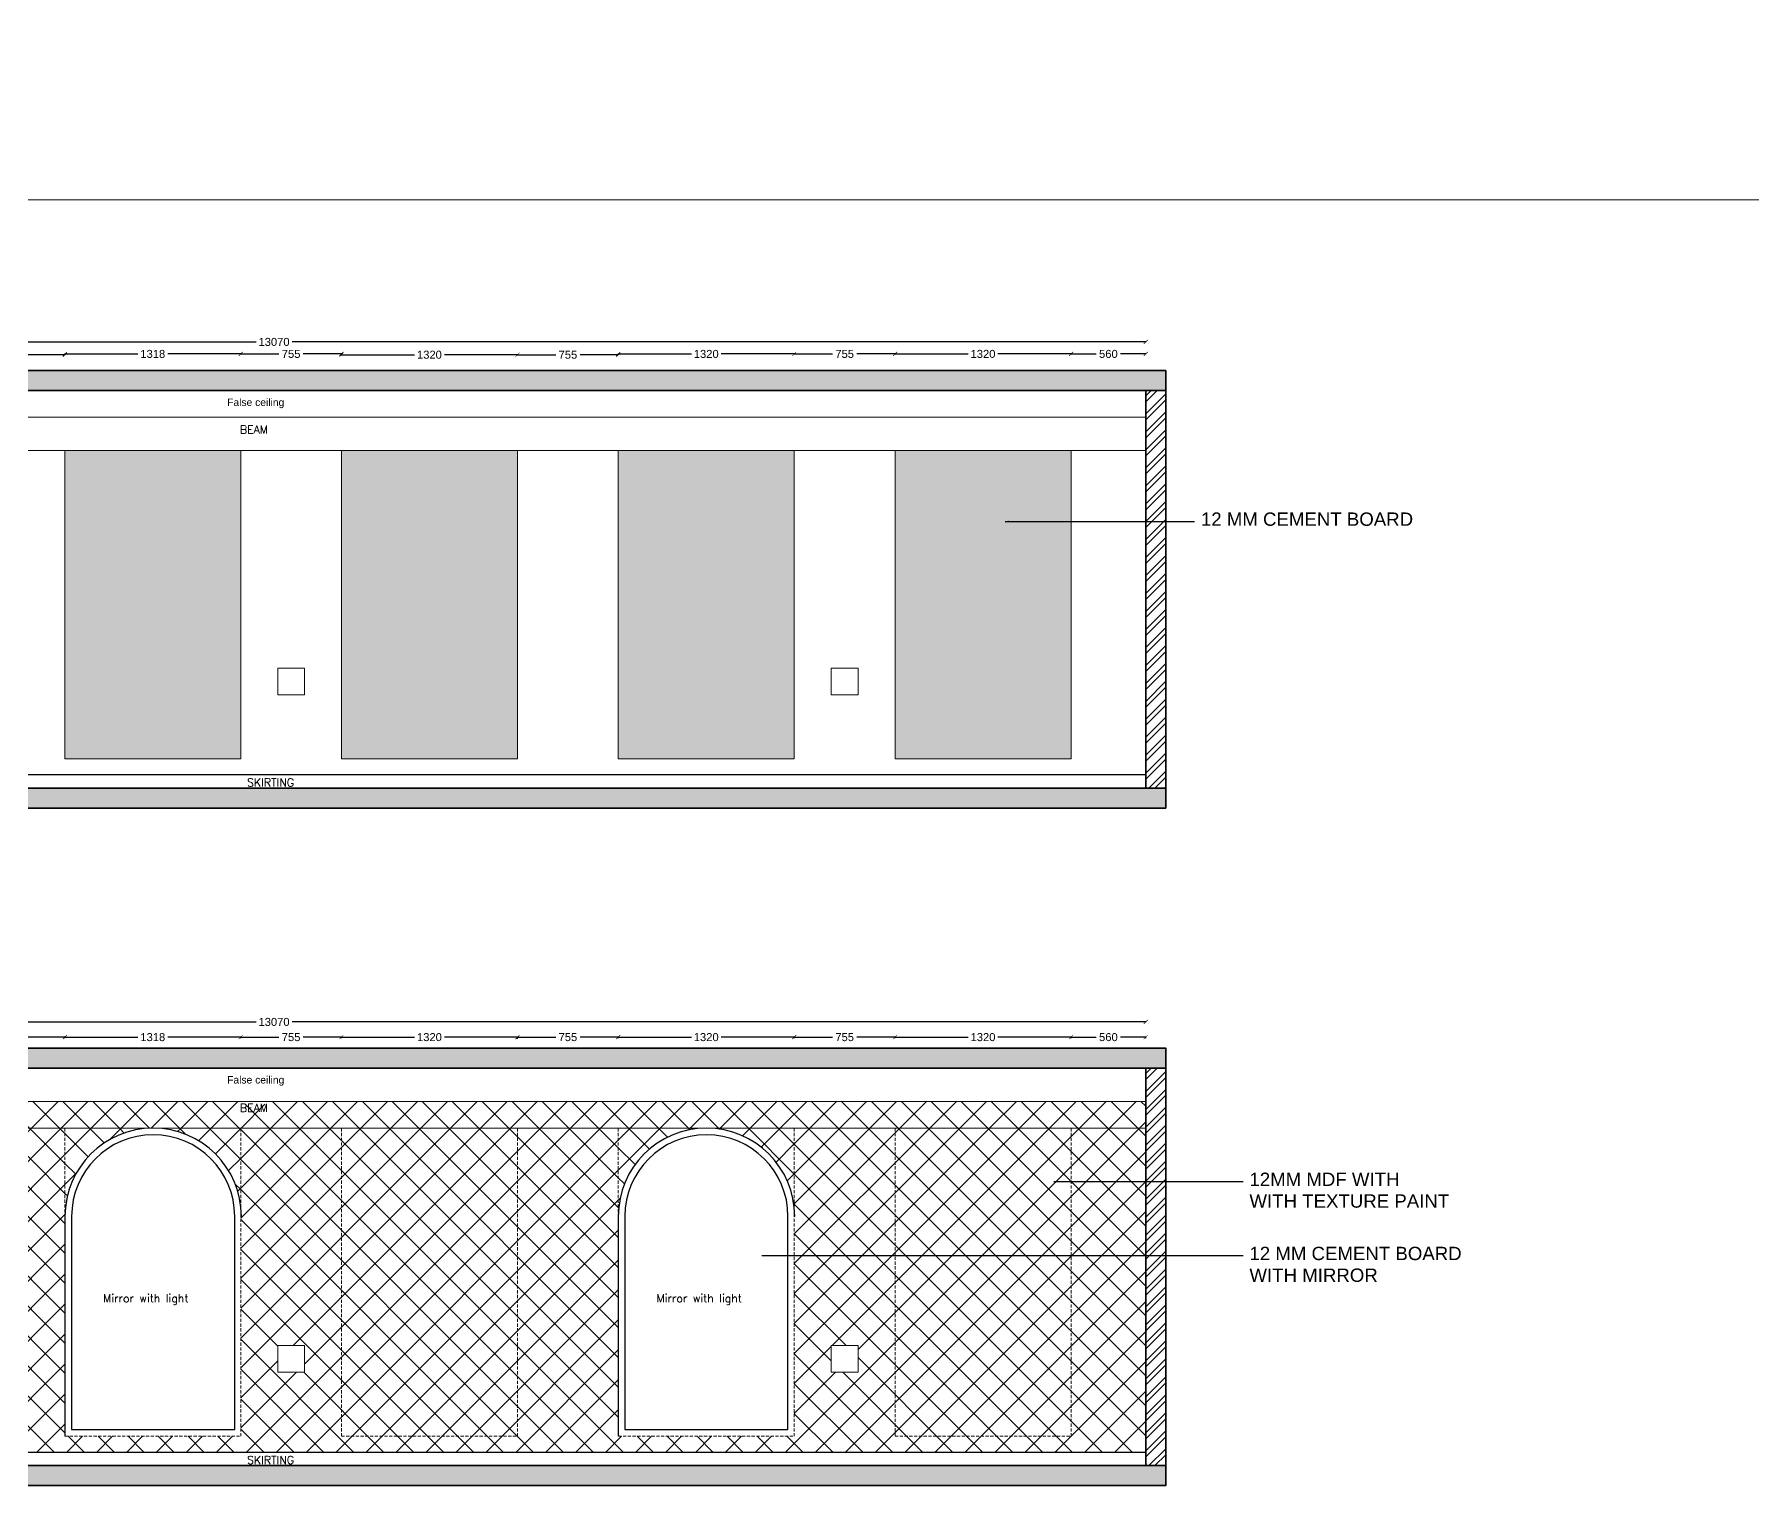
# Model space of a CAD drawing. Header units: millimetres. Extents: x 1464389 to 1998638, y -29162 to 256806.
# Drawn here: x 1601311 to 1614193, y 154420 to 165300 of the extents above; entities that cross this region are included whole.
import ezdxf

# ---------------------------------------------------------------- set-up
doc = ezdxf.new("R2010")
doc.units = ezdxf.units.MM
doc.header["$LTSCALE"] = 15
doc.header["$PDMODE"] = 35
doc.linetypes.add('HIDDEN', pattern=[9.525, 6.35, -3.175])
doc.layers.get('0').update_dxf_attribs({"lineweight": 5})
for name, color, linetype in [('0_COVE_loop', 30, 'Continuous'), ('LS_DR_Skirting', 154, 'Continuous'), ('Text', 250, 'Continuous')]:
    doc.layers.add(name, color=color, linetype=linetype)
for name, color, linetype, lineweight in [('false ceiling', 124, 'Continuous', 9), ('Hatch', 252, 'Continuous', 15), ('LS_DR_Door', 34, 'Continuous', 5), ('LS_DR_TEXT', 7, 'Continuous', 13), ('LS_DR_Wall', 5, 'Continuous', 35)]:
    doc.layers.add(name, color=color, linetype=linetype, lineweight=lineweight)
doc.layers.add('Furnitures', color=7, linetype='Continuous', lineweight=25, true_color=0x753b00)
doc.layers.add('TEXTS', color=7, linetype='Continuous', true_color=0x636466)
doc.styles.add('ARIAL', font='arial.ttf')
doc.styles.add('ROMANS', font='romans.shx')
doc.dimstyles.new('SC-25', dxfattribs={"dimtxt": 60, "dimasz": 30, "dimexe": 0, "dimexo": 0, "dimgap": 25, "dimtad": 0, "dimdec": 0, "dimzin": 0, "dimdsep": 46, "dimtxsty": 'ARIAL', "dimblk": 'ARCHTICK', "dimcen": 0.09, "dimdle": 3, "dimclrd": 251, "dimclre": 251, "dimclrt": 1, "dimadec": 0, "dimazin": 0, "dimtfac": 1, "dimtdec": 0, "dimtofl": 0, "dimtmove": 0, "dimatfit": 2, "dimfxl": 100, "dimtolj": 1, "dimtzin": 0, "dimarcsym": 0})
pattern_1 = [(45, (360435.32, 316717.3), (-112.253202, 112.253202), []), (135, (360435.32, 316717.3), (-112.253202, -112.253202), [])]

# ---------------------------------------------------------------- blocks, each defined once
blk = doc.blocks.new('_ArchTick')
at = {"color": 0, "linetype": 'ByBlock', "const_width": 0.15}
blk.add_lwpolyline([(-0.5, -0.5), (0.5, 0.5)], dxfattribs=at)
blk = doc.blocks.new('*D1691')
at = {"color": 251, "lineweight": -2, "transparency": 16777216}
for p, q in [((1596570, 162994), (1602973, 162994)), ((1609646, 162994), (1603243, 162994))]:
    blk.add_line(p, q, dxfattribs=at)
at = {"layer": 'Defpoints', "color": 0, "transparency": 16777216}
for p in [(1596573, 162994), (1609643, 162994), (1609643, 162994)]:
    blk.add_point(p, dxfattribs=at)
at = {"color": 251, "lineweight": -2, "transparency": 16777216, "xscale": 30, "yscale": 30, "zscale": 30, "rotation": 180}
blk.add_blockref('_ArchTick', (1596573, 162994), dxfattribs=at)
at = {"color": 251, "lineweight": -2, "transparency": 16777216, "xscale": 30, "yscale": 30, "zscale": 30}
blk.add_blockref('_ArchTick', (1609643, 162994), dxfattribs=at)
at = {"color": 1, "transparency": 16777216, "insert": (1603108, 162994), "char_height": 60, "attachment_point": 5, "style": 'ARIAL'}
blk.add_mtext('\\A1;13070', dxfattribs=at)
blk = doc.blocks.new('*D1699')
at = {"color": 251, "lineweight": -2, "transparency": 16777216}
for p, q in [((1600772, 162898), (1601067, 162898)), ((1601543, 162898), (1601249, 162898)), ((1601540, 162904), (1601540, 162898))]:
    blk.add_line(p, q, dxfattribs=at)
at = {"layer": 'Defpoints', "color": 0, "transparency": 16777216}
for p in [(1600775, 162898), (1601540, 162904), (1601540, 162898)]:
    blk.add_point(p, dxfattribs=at)
at = {"color": 251, "lineweight": -2, "transparency": 16777216, "xscale": 30, "yscale": 30, "zscale": 30, "rotation": 180}
blk.add_blockref('_ArchTick', (1600775, 162898), dxfattribs=at)
at = {"color": 251, "lineweight": -2, "transparency": 16777216, "xscale": 30, "yscale": 30, "zscale": 30}
blk.add_blockref('_ArchTick', (1601540, 162898), dxfattribs=at)
at = {"color": 1, "transparency": 16777216, "insert": (1601158, 162898), "char_height": 60, "attachment_point": 5, "style": 'ARIAL'}
blk.add_mtext('\\A1;765', dxfattribs=at)
blk = doc.blocks.new('*D1700')
at = {"color": 251, "lineweight": -2, "transparency": 16777216}
for p, q in [((1601537, 162904), (1602088, 162904)), ((1602861, 162904), (1602311, 162904))]:
    blk.add_line(p, q, dxfattribs=at)
at = {"layer": 'Defpoints', "color": 0, "transparency": 16777216}
for p in [(1601540, 162904), (1602858, 162904), (1602858, 162904)]:
    blk.add_point(p, dxfattribs=at)
at = {"color": 251, "lineweight": -2, "transparency": 16777216, "xscale": 30, "yscale": 30, "zscale": 30, "rotation": 180}
blk.add_blockref('_ArchTick', (1601540, 162904), dxfattribs=at)
at = {"color": 251, "lineweight": -2, "transparency": 16777216, "xscale": 30, "yscale": 30, "zscale": 30}
blk.add_blockref('_ArchTick', (1602858, 162904), dxfattribs=at)
at = {"color": 1, "transparency": 16777216, "insert": (1602199, 162904), "char_height": 60, "attachment_point": 5, "style": 'ARIAL'}
blk.add_mtext('\\A1;1318', dxfattribs=at)
blk = doc.blocks.new('*D1701')
at = {"color": 251, "lineweight": -2, "transparency": 16777216}
for p, q in [((1602855, 162904), (1603145, 162904)), ((1603616, 162904), (1603327, 162904))]:
    blk.add_line(p, q, dxfattribs=at)
at = {"layer": 'Defpoints', "color": 0, "transparency": 16777216}
for p in [(1602858, 162904), (1603613, 162904), (1603613, 162904)]:
    blk.add_point(p, dxfattribs=at)
at = {"color": 251, "lineweight": -2, "transparency": 16777216, "xscale": 30, "yscale": 30, "zscale": 30, "rotation": 180}
blk.add_blockref('_ArchTick', (1602858, 162904), dxfattribs=at)
at = {"color": 251, "lineweight": -2, "transparency": 16777216, "xscale": 30, "yscale": 30, "zscale": 30}
blk.add_blockref('_ArchTick', (1603613, 162904), dxfattribs=at)
at = {"color": 1, "transparency": 16777216, "insert": (1603236, 162904), "char_height": 60, "attachment_point": 5, "style": 'ARIAL'}
blk.add_mtext('\\A1;755', dxfattribs=at)
blk = doc.blocks.new('*D1702')
at = {"color": 251, "lineweight": -2, "transparency": 16777216}
for p, q in [((1603610, 162898), (1604162, 162898)), ((1603613, 162904), (1603613, 162898)), ((1604936, 162898), (1604385, 162898))]:
    blk.add_line(p, q, dxfattribs=at)
at = {"layer": 'Defpoints', "color": 0, "transparency": 16777216}
for p in [(1603613, 162904), (1604933, 162898), (1604933, 162898)]:
    blk.add_point(p, dxfattribs=at)
at = {"color": 251, "lineweight": -2, "transparency": 16777216, "xscale": 30, "yscale": 30, "zscale": 30, "rotation": 180}
blk.add_blockref('_ArchTick', (1603613, 162898), dxfattribs=at)
at = {"color": 251, "lineweight": -2, "transparency": 16777216, "xscale": 30, "yscale": 30, "zscale": 30}
blk.add_blockref('_ArchTick', (1604933, 162898), dxfattribs=at)
at = {"color": 1, "transparency": 16777216, "insert": (1604273, 162898), "char_height": 60, "attachment_point": 5, "style": 'ARIAL'}
blk.add_mtext('\\A1;1320', dxfattribs=at)
blk = doc.blocks.new('*D1703')
at = {"color": 251, "lineweight": -2, "transparency": 16777216}
for p, q in [((1604930, 162898), (1605220, 162898)), ((1605691, 162898), (1605402, 162898)), ((1605688, 162904), (1605688, 162898))]:
    blk.add_line(p, q, dxfattribs=at)
at = {"layer": 'Defpoints', "color": 0, "transparency": 16777216}
for p in [(1604933, 162898), (1605688, 162904), (1605688, 162898)]:
    blk.add_point(p, dxfattribs=at)
at = {"color": 251, "lineweight": -2, "transparency": 16777216, "xscale": 30, "yscale": 30, "zscale": 30, "rotation": 180}
blk.add_blockref('_ArchTick', (1604933, 162898), dxfattribs=at)
at = {"color": 251, "lineweight": -2, "transparency": 16777216, "xscale": 30, "yscale": 30, "zscale": 30}
blk.add_blockref('_ArchTick', (1605688, 162898), dxfattribs=at)
at = {"color": 1, "transparency": 16777216, "insert": (1605311, 162898), "char_height": 60, "attachment_point": 5, "style": 'ARIAL'}
blk.add_mtext('\\A1;755', dxfattribs=at)
blk = doc.blocks.new('*D1704')
at = {"color": 251, "lineweight": -2, "transparency": 16777216}
for p, q in [((1605685, 162904), (1606237, 162904)), ((1607011, 162904), (1606460, 162904))]:
    blk.add_line(p, q, dxfattribs=at)
at = {"layer": 'Defpoints', "color": 0, "transparency": 16777216}
for p in [(1605688, 162904), (1607008, 162904), (1607008, 162904)]:
    blk.add_point(p, dxfattribs=at)
at = {"color": 251, "lineweight": -2, "transparency": 16777216, "xscale": 30, "yscale": 30, "zscale": 30, "rotation": 180}
blk.add_blockref('_ArchTick', (1605688, 162904), dxfattribs=at)
at = {"color": 251, "lineweight": -2, "transparency": 16777216, "xscale": 30, "yscale": 30, "zscale": 30}
blk.add_blockref('_ArchTick', (1607008, 162904), dxfattribs=at)
at = {"color": 1, "transparency": 16777216, "insert": (1606348, 162904), "char_height": 60, "attachment_point": 5, "style": 'ARIAL'}
blk.add_mtext('\\A1;1320', dxfattribs=at)
blk = doc.blocks.new('*D1705')
at = {"color": 251, "lineweight": -2, "transparency": 16777216}
for p, q in [((1607005, 162904), (1607295, 162904)), ((1607766, 162904), (1607477, 162904))]:
    blk.add_line(p, q, dxfattribs=at)
at = {"layer": 'Defpoints', "color": 0, "transparency": 16777216}
for p in [(1607008, 162904), (1607763, 162904), (1607763, 162904)]:
    blk.add_point(p, dxfattribs=at)
at = {"color": 251, "lineweight": -2, "transparency": 16777216, "xscale": 30, "yscale": 30, "zscale": 30, "rotation": 180}
blk.add_blockref('_ArchTick', (1607008, 162904), dxfattribs=at)
at = {"color": 251, "lineweight": -2, "transparency": 16777216, "xscale": 30, "yscale": 30, "zscale": 30}
blk.add_blockref('_ArchTick', (1607763, 162904), dxfattribs=at)
at = {"color": 1, "transparency": 16777216, "insert": (1607386, 162904), "char_height": 60, "attachment_point": 5, "style": 'ARIAL'}
blk.add_mtext('\\A1;755', dxfattribs=at)
blk = doc.blocks.new('*D1706')
at = {"color": 251, "lineweight": -2, "transparency": 16777216}
for p, q in [((1607760, 162904), (1608312, 162904)), ((1609086, 162904), (1608535, 162904))]:
    blk.add_line(p, q, dxfattribs=at)
at = {"layer": 'Defpoints', "color": 0, "transparency": 16777216}
for p in [(1607763, 162904), (1609083, 162904), (1609083, 162904)]:
    blk.add_point(p, dxfattribs=at)
at = {"color": 251, "lineweight": -2, "transparency": 16777216, "xscale": 30, "yscale": 30, "zscale": 30, "rotation": 180}
blk.add_blockref('_ArchTick', (1607763, 162904), dxfattribs=at)
at = {"color": 251, "lineweight": -2, "transparency": 16777216, "xscale": 30, "yscale": 30, "zscale": 30}
blk.add_blockref('_ArchTick', (1609083, 162904), dxfattribs=at)
at = {"color": 1, "transparency": 16777216, "insert": (1608423, 162904), "char_height": 60, "attachment_point": 5, "style": 'ARIAL'}
blk.add_mtext('\\A1;1320', dxfattribs=at)
blk = doc.blocks.new('*D1707')
at = {"color": 251, "lineweight": -2, "transparency": 16777216}
for p, q in [((1609080, 162904), (1609272, 162904)), ((1609646, 162904), (1609455, 162904))]:
    blk.add_line(p, q, dxfattribs=at)
at = {"layer": 'Defpoints', "color": 0, "transparency": 16777216}
for p in [(1609083, 162904), (1609643, 162904), (1609643, 162904)]:
    blk.add_point(p, dxfattribs=at)
at = {"color": 251, "lineweight": -2, "transparency": 16777216, "xscale": 30, "yscale": 30, "zscale": 30, "rotation": 180}
blk.add_blockref('_ArchTick', (1609083, 162904), dxfattribs=at)
at = {"color": 251, "lineweight": -2, "transparency": 16777216, "xscale": 30, "yscale": 30, "zscale": 30}
blk.add_blockref('_ArchTick', (1609643, 162904), dxfattribs=at)
at = {"color": 1, "transparency": 16777216, "insert": (1609363, 162904), "char_height": 60, "attachment_point": 5, "style": 'ARIAL'}
blk.add_mtext('\\A1;560', dxfattribs=at)
blk = doc.blocks.new('*D1715')
at = {"color": 251, "lineweight": -2, "transparency": 16777216}
for p, q in [((1596570, 157896), (1602973, 157896)), ((1609646, 157896), (1603243, 157896))]:
    blk.add_line(p, q, dxfattribs=at)
at = {"layer": 'Defpoints', "color": 0, "transparency": 16777216}
for p in [(1596573, 157896), (1609643, 157896), (1609643, 157896)]:
    blk.add_point(p, dxfattribs=at)
at = {"color": 251, "lineweight": -2, "transparency": 16777216, "xscale": 30, "yscale": 30, "zscale": 30, "rotation": 180}
blk.add_blockref('_ArchTick', (1596573, 157896), dxfattribs=at)
at = {"color": 251, "lineweight": -2, "transparency": 16777216, "xscale": 30, "yscale": 30, "zscale": 30}
blk.add_blockref('_ArchTick', (1609643, 157896), dxfattribs=at)
at = {"color": 1, "transparency": 16777216, "insert": (1603108, 157896), "char_height": 60, "attachment_point": 5, "style": 'ARIAL'}
blk.add_mtext('\\A1;13070', dxfattribs=at)
blk = doc.blocks.new('*D1723')
at = {"color": 251, "lineweight": -2, "transparency": 16777216}
for p, q in [((1600772, 157782), (1601067, 157782)), ((1601543, 157782), (1601249, 157782)), ((1601540, 157774), (1601540, 157782))]:
    blk.add_line(p, q, dxfattribs=at)
at = {"layer": 'Defpoints', "color": 0, "transparency": 16777216}
for p in [(1600775, 157782), (1601540, 157782), (1601540, 157774)]:
    blk.add_point(p, dxfattribs=at)
at = {"color": 251, "lineweight": -2, "transparency": 16777216, "xscale": 30, "yscale": 30, "zscale": 30, "rotation": 180}
blk.add_blockref('_ArchTick', (1600775, 157782), dxfattribs=at)
at = {"color": 251, "lineweight": -2, "transparency": 16777216, "xscale": 30, "yscale": 30, "zscale": 30}
blk.add_blockref('_ArchTick', (1601540, 157782), dxfattribs=at)
at = {"color": 1, "transparency": 16777216, "insert": (1601158, 157782), "char_height": 60, "attachment_point": 5, "style": 'ARIAL'}
blk.add_mtext('\\A1;765', dxfattribs=at)
blk = doc.blocks.new('*D1724')
at = {"color": 251, "lineweight": -2, "transparency": 16777216}
for p, q in [((1601537, 157782), (1602088, 157782)), ((1602861, 157782), (1602311, 157782)), ((1602858, 157774), (1602858, 157782))]:
    blk.add_line(p, q, dxfattribs=at)
at = {"layer": 'Defpoints', "color": 0, "transparency": 16777216}
for p in [(1601540, 157782), (1602858, 157782), (1602858, 157774)]:
    blk.add_point(p, dxfattribs=at)
at = {"color": 251, "lineweight": -2, "transparency": 16777216, "xscale": 30, "yscale": 30, "zscale": 30, "rotation": 180}
blk.add_blockref('_ArchTick', (1601540, 157782), dxfattribs=at)
at = {"color": 251, "lineweight": -2, "transparency": 16777216, "xscale": 30, "yscale": 30, "zscale": 30}
blk.add_blockref('_ArchTick', (1602858, 157782), dxfattribs=at)
at = {"color": 1, "transparency": 16777216, "insert": (1602199, 157782), "char_height": 60, "attachment_point": 5, "style": 'ARIAL'}
blk.add_mtext('\\A1;1318', dxfattribs=at)
blk = doc.blocks.new('*D1725')
at = {"color": 251, "lineweight": -2, "transparency": 16777216}
for p, q in [((1602855, 157782), (1603145, 157782)), ((1603616, 157782), (1603327, 157782)), ((1603613, 157774), (1603613, 157782))]:
    blk.add_line(p, q, dxfattribs=at)
at = {"layer": 'Defpoints', "color": 0, "transparency": 16777216}
for p in [(1602858, 157782), (1603613, 157782), (1603613, 157774)]:
    blk.add_point(p, dxfattribs=at)
at = {"color": 251, "lineweight": -2, "transparency": 16777216, "xscale": 30, "yscale": 30, "zscale": 30, "rotation": 180}
blk.add_blockref('_ArchTick', (1602858, 157782), dxfattribs=at)
at = {"color": 251, "lineweight": -2, "transparency": 16777216, "xscale": 30, "yscale": 30, "zscale": 30}
blk.add_blockref('_ArchTick', (1603613, 157782), dxfattribs=at)
at = {"color": 1, "transparency": 16777216, "insert": (1603236, 157782), "char_height": 60, "attachment_point": 5, "style": 'ARIAL'}
blk.add_mtext('\\A1;755', dxfattribs=at)
blk = doc.blocks.new('*D1726')
at = {"color": 251, "lineweight": -2, "transparency": 16777216}
for p, q in [((1603610, 157782), (1604162, 157782)), ((1603613, 157774), (1603613, 157782)), ((1604936, 157782), (1604385, 157782)), ((1604933, 157769), (1604933, 157782))]:
    blk.add_line(p, q, dxfattribs=at)
at = {"layer": 'Defpoints', "color": 0, "transparency": 16777216}
for p in [(1603613, 157774), (1604933, 157782), (1604933, 157769)]:
    blk.add_point(p, dxfattribs=at)
at = {"color": 251, "lineweight": -2, "transparency": 16777216, "xscale": 30, "yscale": 30, "zscale": 30, "rotation": 180}
blk.add_blockref('_ArchTick', (1603613, 157782), dxfattribs=at)
at = {"color": 251, "lineweight": -2, "transparency": 16777216, "xscale": 30, "yscale": 30, "zscale": 30}
blk.add_blockref('_ArchTick', (1604933, 157782), dxfattribs=at)
at = {"color": 1, "transparency": 16777216, "insert": (1604273, 157782), "char_height": 60, "attachment_point": 5, "style": 'ARIAL'}
blk.add_mtext('\\A1;1320', dxfattribs=at)
blk = doc.blocks.new('*D1727')
at = {"color": 251, "lineweight": -2, "transparency": 16777216}
for p, q in [((1604930, 157782), (1605220, 157782)), ((1605691, 157782), (1605402, 157782)), ((1605688, 157774), (1605688, 157782))]:
    blk.add_line(p, q, dxfattribs=at)
at = {"layer": 'Defpoints', "color": 0, "transparency": 16777216}
for p in [(1604933, 157782), (1605688, 157782), (1605688, 157774)]:
    blk.add_point(p, dxfattribs=at)
at = {"color": 251, "lineweight": -2, "transparency": 16777216, "xscale": 30, "yscale": 30, "zscale": 30, "rotation": 180}
blk.add_blockref('_ArchTick', (1604933, 157782), dxfattribs=at)
at = {"color": 251, "lineweight": -2, "transparency": 16777216, "xscale": 30, "yscale": 30, "zscale": 30}
blk.add_blockref('_ArchTick', (1605688, 157782), dxfattribs=at)
at = {"color": 1, "transparency": 16777216, "insert": (1605311, 157782), "char_height": 60, "attachment_point": 5, "style": 'ARIAL'}
blk.add_mtext('\\A1;755', dxfattribs=at)
blk = doc.blocks.new('*D1728')
at = {"color": 251, "lineweight": -2, "transparency": 16777216}
for p, q in [((1605685, 157782), (1606237, 157782)), ((1607011, 157782), (1606460, 157782)), ((1607008, 157774), (1607008, 157782))]:
    blk.add_line(p, q, dxfattribs=at)
at = {"layer": 'Defpoints', "color": 0, "transparency": 16777216}
for p in [(1605688, 157782), (1607008, 157782), (1607008, 157774)]:
    blk.add_point(p, dxfattribs=at)
at = {"color": 251, "lineweight": -2, "transparency": 16777216, "xscale": 30, "yscale": 30, "zscale": 30, "rotation": 180}
blk.add_blockref('_ArchTick', (1605688, 157782), dxfattribs=at)
at = {"color": 251, "lineweight": -2, "transparency": 16777216, "xscale": 30, "yscale": 30, "zscale": 30}
blk.add_blockref('_ArchTick', (1607008, 157782), dxfattribs=at)
at = {"color": 1, "transparency": 16777216, "insert": (1606348, 157782), "char_height": 60, "attachment_point": 5, "style": 'ARIAL'}
blk.add_mtext('\\A1;1320', dxfattribs=at)
blk = doc.blocks.new('*D1729')
at = {"color": 251, "lineweight": -2, "transparency": 16777216}
for p, q in [((1607005, 157782), (1607295, 157782)), ((1607766, 157782), (1607477, 157782)), ((1607763, 157774), (1607763, 157782))]:
    blk.add_line(p, q, dxfattribs=at)
at = {"layer": 'Defpoints', "color": 0, "transparency": 16777216}
for p in [(1607008, 157782), (1607763, 157782), (1607763, 157774)]:
    blk.add_point(p, dxfattribs=at)
at = {"color": 251, "lineweight": -2, "transparency": 16777216, "xscale": 30, "yscale": 30, "zscale": 30, "rotation": 180}
blk.add_blockref('_ArchTick', (1607008, 157782), dxfattribs=at)
at = {"color": 251, "lineweight": -2, "transparency": 16777216, "xscale": 30, "yscale": 30, "zscale": 30}
blk.add_blockref('_ArchTick', (1607763, 157782), dxfattribs=at)
at = {"color": 1, "transparency": 16777216, "insert": (1607386, 157782), "char_height": 60, "attachment_point": 5, "style": 'ARIAL'}
blk.add_mtext('\\A1;755', dxfattribs=at)
blk = doc.blocks.new('*D1730')
at = {"color": 251, "lineweight": -2, "transparency": 16777216}
for p, q in [((1607760, 157782), (1608312, 157782)), ((1609086, 157782), (1608535, 157782)), ((1609083, 157774), (1609083, 157782))]:
    blk.add_line(p, q, dxfattribs=at)
at = {"layer": 'Defpoints', "color": 0, "transparency": 16777216}
for p in [(1607763, 157782), (1609083, 157782), (1609083, 157774)]:
    blk.add_point(p, dxfattribs=at)
at = {"color": 251, "lineweight": -2, "transparency": 16777216, "xscale": 30, "yscale": 30, "zscale": 30, "rotation": 180}
blk.add_blockref('_ArchTick', (1607763, 157782), dxfattribs=at)
at = {"color": 251, "lineweight": -2, "transparency": 16777216, "xscale": 30, "yscale": 30, "zscale": 30}
blk.add_blockref('_ArchTick', (1609083, 157782), dxfattribs=at)
at = {"color": 1, "transparency": 16777216, "insert": (1608423, 157782), "char_height": 60, "attachment_point": 5, "style": 'ARIAL'}
blk.add_mtext('\\A1;1320', dxfattribs=at)
blk = doc.blocks.new('*D1731')
at = {"color": 251, "lineweight": -2, "transparency": 16777216}
for p, q in [((1609080, 157782), (1609272, 157782)), ((1609646, 157782), (1609455, 157782)), ((1609643, 157774), (1609643, 157782))]:
    blk.add_line(p, q, dxfattribs=at)
at = {"layer": 'Defpoints', "color": 0, "transparency": 16777216}
for p in [(1609083, 157782), (1609643, 157782), (1609643, 157774)]:
    blk.add_point(p, dxfattribs=at)
at = {"color": 251, "lineweight": -2, "transparency": 16777216, "xscale": 30, "yscale": 30, "zscale": 30, "rotation": 180}
blk.add_blockref('_ArchTick', (1609083, 157782), dxfattribs=at)
at = {"color": 251, "lineweight": -2, "transparency": 16777216, "xscale": 30, "yscale": 30, "zscale": 30}
blk.add_blockref('_ArchTick', (1609643, 157782), dxfattribs=at)
at = {"color": 1, "transparency": 16777216, "insert": (1609363, 157782), "char_height": 60, "attachment_point": 5, "style": 'ARIAL'}
blk.add_mtext('\\A1;560', dxfattribs=at)

msp = doc.modelspace()

# ---------------------------------------------------------------- hatches: boundary and pattern name
at = {"layer": 'Hatch', "ltscale": 0.25}
h = msp.add_hatch(dxfattribs=at)
h.set_pattern_fill('AR-CONC', color=256)
h.set_pattern_definition([(50, (388517.28, 320223.84), (182.184669, -15.939086), [19.05, -209.55]), (355, (388517.28, 320223.84), (-35.243421, 191.056845), [15.24, -167.640584]), (100.451445, (388532.46, 320222.51), (146.941247, 175.117752), [16.19001, -178.090245]), (46.1842, (388517.28, 320274.64), (271.07904, -42.042328), [28.575, -314.325]), (96.635558, (388539.87, 320271.13), (237.404134, 247.426125), [24.285023, -267.13561]), (351.18415, (388517.28, 320274.64), (237.404134, 247.426125), [22.85997, -251.45973]), (21, (388542.68, 320261.94), (151.614391, -102.265198), [19.05, -209.55]), (326, (388542.68, 320261.94), (61.802028, 184.187966), [15.24, -167.64]), (71.451445, (388555.31, 320253.42), (213.41642, 81.92277), [16.19001, -178.089938]), (37.5, (388517.28, 320223.84), (3.0886033, 84.555039), [0, -165.608, 0, -170.18, 0, -168.275]), (7.5, (388517.28, 320223.84), (66.8196625, 100.180575), [0, -97.028, 0, -161.798, 0, -64.135]), (327.5, (388460.635, 320223.84), (135.590595, -5.728744), [0, -63.5, 0, -198.12, 0, -262.89]), (317.5, (388435.24, 320223.84), (148.129181, 25.426491), [0, -82.55, 0, -131.572, 0, -186.69])])
h.paths.add_polyline_path([(1609793.4, 162779.2), (1596423.4, 162779.2), (1596423.4, 162629.2), (1609793.4, 162629.2)])
h = msp.add_hatch(dxfattribs=at)
h.set_pattern_fill('ANSI32', color=256, scale=10)
h.set_pattern_definition([(45, (383493.575, 288327.61), (-67.351921, 67.351921), []), (45, (383538.48, 288327.61), (-67.351921, 67.351921), [])])
h.paths.add_polyline_path([(1609793.4, 162629.2), (1609643.4, 162629.2), (1609643.4, 159649.2), (1609793.4, 159649.2)])
h = msp.add_hatch(color=256, dxfattribs=at)
h.dxf.hatch_style = 1
h.paths.add_polyline_path([(1598692.4, 162179.2), (1597373.4, 162179.2), (1597373.4, 159869.2), (1598692.4, 159869.2)])
h.paths.add_polyline_path([(1600775.4, 162179.2), (1599452.4, 162179.2), (1599452.4, 159869.2), (1600775.4, 159869.2)])
h.paths.add_polyline_path([(1602858.4, 162179.2), (1601540.4, 162179.2), (1601540.4, 159869.2), (1602858.4, 159869.2)])
h.paths.add_polyline_path([(1604933.4, 162179.2), (1603613.4, 162179.2), (1603613.4, 159869.2), (1604933.4, 159869.2)])
h.paths.add_polyline_path([(1607008.4, 162179.2), (1605688.4, 162179.2), (1605688.4, 159869.2), (1607008.4, 159869.2)])
h.paths.add_polyline_path([(1609083.4, 162179.2), (1607763.4, 162179.2), (1607763.4, 159869.2), (1609083.4, 159869.2)])
h = msp.add_hatch(dxfattribs=at)
h.set_pattern_fill('AR-CONC', color=256)
h.set_pattern_definition([(50, (388517.28, 317093.84), (182.184669, -15.939086), [19.05, -209.55]), (355, (388517.28, 317093.84), (-35.243421, 191.056845), [15.24, -167.640584]), (100.451445, (388532.46, 317092.51), (146.941247, 175.117752), [16.19001, -178.090245]), (46.1842, (388517.28, 317144.64), (271.07904, -42.042328), [28.575, -314.325]), (96.635558, (388539.87, 317141.13), (237.404134, 247.426125), [24.285023, -267.13561]), (351.18415, (388517.28, 317144.64), (237.404134, 247.426125), [22.85997, -251.45973]), (21, (388542.68, 317131.94), (151.614391, -102.265198), [19.05, -209.55]), (326, (388542.68, 317131.94), (61.802028, 184.187966), [15.24, -167.64]), (71.451445, (388555.31, 317123.42), (213.41642, 81.92277), [16.19001, -178.089938]), (37.5, (388517.28, 317093.84), (3.0886033, 84.555039), [0, -165.608, 0, -170.18, 0, -168.275]), (7.5, (388517.28, 317093.84), (66.8196625, 100.180575), [0, -97.028, 0, -161.798, 0, -64.135]), (327.5, (388460.635, 317093.84), (135.590595, -5.728744), [0, -63.5, 0, -198.12, 0, -262.89]), (317.5, (388435.24, 317093.84), (148.129181, 25.426491), [0, -82.55, 0, -131.572, 0, -186.69])])
h.paths.add_polyline_path([(1609793.4, 159649.2), (1596423.4, 159649.2), (1596423.4, 159499.2), (1609793.4, 159499.2)])
h = msp.add_hatch(dxfattribs=at)
h.set_pattern_fill('AR-CONC', color=256)
h.set_pattern_definition([(50, (388517.28, 315144.46), (182.184669, -15.939086), [19.05, -209.55]), (355, (388517.28, 315144.46), (-35.243421, 191.056845), [15.24, -167.640584]), (100.451445, (388532.46, 315143.13), (146.941247, 175.117752), [16.19001, -178.090245]), (46.1842, (388517.28, 315195.26), (271.07904, -42.042328), [28.575, -314.325]), (96.635558, (388539.87, 315191.76), (237.404134, 247.426125), [24.285023, -267.13561]), (351.18415, (388517.28, 315195.26), (237.404134, 247.426125), [22.85997, -251.45973]), (21, (388542.68, 315182.56), (151.614391, -102.265198), [19.05, -209.55]), (326, (388542.68, 315182.56), (61.802028, 184.187966), [15.24, -167.64]), (71.451445, (388555.31, 315174.04), (213.41642, 81.92277), [16.19001, -178.089938]), (37.5, (388517.28, 315144.46), (3.0886033, 84.555039), [0, -165.608, 0, -170.18, 0, -168.275]), (7.5, (388517.28, 315144.46), (66.8196625, 100.180575), [0, -97.028, 0, -161.798, 0, -64.135]), (327.5, (388460.635, 315144.46), (135.590595, -5.728744), [0, -63.5, 0, -198.12, 0, -262.89]), (317.5, (388435.24, 315144.46), (148.129181, 25.426491), [0, -82.55, 0, -131.572, 0, -186.69])])
h.paths.add_polyline_path([(1609793.4, 157699.8), (1596423.4, 157699.8), (1596423.4, 157549.8), (1609793.4, 157549.8)])
h = msp.add_hatch(dxfattribs=at)
h.set_pattern_fill('ANSI32', color=256, scale=10)
h.set_pattern_definition([(45, (383493.575, 283248.23), (-67.351921, 67.351921), []), (45, (383538.48, 283248.23), (-67.351921, 67.351921), [])])
h.paths.add_polyline_path([(1609793.4, 157549.8), (1609643.4, 157549.8), (1609643.4, 154569.8), (1609793.4, 154569.8)])
h = msp.add_hatch(dxfattribs=at)
h.set_pattern_fill('ANSI37', color=256, scale=50)
h.set_pattern_definition(pattern_1)
h.paths.add_polyline_path([(1609643.4, 157299.8), (1596573.4, 157299.8), (1596573.4, 157099.8), (1609643.4, 157099.8)])
h.paths.add_polyline_path([(1602837.1, 157279.4), (1603078.5, 157279.4), (1603078.5, 157299.8), (1602837.1, 157299.8)], flags=16)
h = msp.add_hatch(dxfattribs=at)
h.set_pattern_fill('ANSI37', color=256, scale=50)
h.set_pattern_definition(pattern_1)
h.paths.add_polyline_path([(1597373.4, 156438.5), (1597373.4, 157099.8), (1596573.4, 157099.8), (1596573.4, 154671.4), (1609643.4, 154671.4), (1609643.4, 157099.8), (1609083.4, 157099.8), (1609083.4, 154789.8), (1607763.4, 154789.8), (1607763.4, 157099.8), (1607008.4, 157099.8), (1607008.4, 154789.8), (1605688.4, 154789.8), (1605688.4, 156438.5), (1605688.4, 157099.8), (1604933.4, 157099.8), (1604933.4, 154789.8), (1603613.4, 154789.8), (1603613.4, 157099.8), (1602858.4, 157099.8), (1602858.4, 154789.8), (1601540.4, 154789.8), (1601540.4, 156438.5), (1601540.4, 157099.8), (1600775.4, 157099.8), (1600775.4, 154789.8), (1599452.4, 154789.8), (1599452.4, 157099.8), (1598692.4, 157099.8), (1598692.4, 154789.8), (1597373.4, 154789.8)])
h.paths.add_polyline_path([(1598972.4, 155469.8), (1599172.4, 155469.8), (1599172.4, 155269.8), (1598972.4, 155269.8)], flags=16)
h.paths.add_polyline_path([(1603135.9, 155469.8), (1603335.9, 155469.8), (1603335.9, 155269.8), (1603135.9, 155269.8)], flags=16)
h.paths.add_polyline_path([(1607285.9, 155469.8), (1607485.9, 155469.8), (1607485.9, 155269.8), (1607285.9, 155269.8)], flags=16)
h.paths.add_polyline_path([(1600775.4, 157099.8), (1599452.4, 157099.8), (1599452.4, 154789.8), (1600775.4, 154789.8)], flags=17)
h.paths.add_polyline_path([(1604933.4, 157099.8), (1603613.4, 157099.8), (1603613.4, 154789.8), (1604933.4, 154789.8)], flags=17)
h.paths.add_polyline_path([(1609083.4, 157099.8), (1607763.4, 157099.8), (1607763.4, 154789.8), (1609083.4, 154789.8)], flags=17)
h.paths.add_polyline_path([(1597338.2, 155837.4), (1597338.2, 156053.8), (1597214.6, 156053.8), (1597214.6, 155837.4)], flags=24)
h = msp.add_hatch(dxfattribs=at)
h.set_pattern_fill('ANSI37', color=256, scale=50)
h.set_pattern_definition(pattern_1)
h.paths.add_polyline_path([(1598034.7, 157099.8), (1597373.4, 157099.8), (1597373.4, 156438.5, -0.4142136)])
h.paths.add_polyline_path([(1598692.4, 157099.8), (1598034.7, 157099.8, -0.3834381), (1598692.4, 156508.6)])
h.paths.add_polyline_path([(1602201.7, 157099.8), (1601540.4, 157099.8), (1601540.4, 156438.5, -0.4142136)])
h.paths.add_polyline_path([(1602858.4, 157099.8), (1602201.7, 157099.8, -0.3795949), (1602858.4, 156517.4)])
h.paths.add_polyline_path([(1606349.7, 157099.8), (1605688.4, 157099.8), (1605688.4, 156438.5, -0.4142136)])
h.paths.add_polyline_path([(1607008.4, 157099.8), (1606349.7, 157099.8, -0.3878528), (1607008.4, 156498.5)])
h = msp.add_hatch(dxfattribs=at)
h.set_pattern_fill('AR-CONC', color=256)
h.set_pattern_definition([(50, (388517.28, 312014.46), (182.184669, -15.939086), [19.05, -209.55]), (355, (388517.28, 312014.46), (-35.243421, 191.056845), [15.24, -167.640584]), (100.451445, (388532.46, 312013.13), (146.941247, 175.117752), [16.19001, -178.090245]), (46.1842, (388517.28, 312065.26), (271.07904, -42.042328), [28.575, -314.325]), (96.635558, (388539.87, 312061.76), (237.404134, 247.426125), [24.285023, -267.13561]), (351.18415, (388517.28, 312065.26), (237.404134, 247.426125), [22.85997, -251.45973]), (21, (388542.68, 312052.56), (151.614391, -102.265198), [19.05, -209.55]), (326, (388542.68, 312052.56), (61.802028, 184.187966), [15.24, -167.64]), (71.451445, (388555.31, 312044.04), (213.41642, 81.92277), [16.19001, -178.089938]), (37.5, (388517.28, 312014.46), (3.0886033, 84.555039), [0, -165.608, 0, -170.18, 0, -168.275]), (7.5, (388517.28, 312014.46), (66.8196625, 100.180575), [0, -97.028, 0, -161.798, 0, -64.135]), (327.5, (388460.635, 312014.46), (135.590595, -5.728744), [0, -63.5, 0, -198.12, 0, -262.89]), (317.5, (388435.24, 312014.46), (148.129181, 25.426491), [0, -82.55, 0, -131.572, 0, -186.69])])
h.paths.add_polyline_path([(1609793.4, 154569.8), (1596423.4, 154569.8), (1596423.4, 154419.8), (1609793.4, 154419.8)])

# ---------------------------------------------------------------- linework, layer by layer
at = {"ltscale": 0.25}
for p, q in [((1566247, 164060.1), (1615220.4, 164060.1)), ((1609643.4, 162179.2), (1596573.4, 162179.2)), ((1609643.4, 157099.8), (1596573.4, 157099.8))]:
    msp.add_line(p, q, dxfattribs=at)
msp.add_line((1609643.4, 157549.8), (1609643.4, 154569.8))
for points in [[(1603135.9, 160549.2), (1603335.9, 160549.2), (1603335.9, 160349.2), (1603135.9, 160349.2)], [(1607285.9, 160549.2), (1607485.9, 160549.2), (1607485.9, 160349.2), (1607285.9, 160349.2)], [(1603135.9, 155469.8), (1603335.9, 155469.8), (1603335.9, 155269.8), (1603135.9, 155269.8)], [(1607285.9, 155469.8), (1607485.9, 155469.8), (1607485.9, 155269.8), (1607285.9, 155269.8)]]:
    msp.add_lwpolyline(points, close=True)
at = {"layer": '0_COVE_loop'}
for points in [[(1602813.1, 156438.5, 1), (1601590.4, 156438.5), (1601590.4, 154839.8), (1602813.1, 154839.8)], [(1606961.1, 156438.5, 1), (1605738.4, 156438.5), (1605738.4, 154839.8), (1606961.1, 154839.8)]]:
    msp.add_lwpolyline(points, format="xyb", close=True, dxfattribs=at)
at = {"layer": 'false ceiling', "ltscale": 0.25}
for p, q in [((1609643.4, 162429.2), (1596573.4, 162429.2)), ((1609643.4, 157299.8), (1596573.4, 157299.8))]:
    msp.add_line(p, q, dxfattribs=at)
at = {"layer": 'Furnitures'}
for points in [[(1602863.1, 156438.5, 1), (1601540.4, 156438.5), (1601540.4, 154789.8)], [(1607011.1, 156438.5, 1), (1605688.4, 156438.5), (1605688.4, 154789.8)]]:
    msp.add_lwpolyline(points, format="xyb", dxfattribs=at)
at = {"layer": 'Hatch', "linetype": 'HIDDEN', "ltscale": 0.25}
for points in [[(1601540.4, 157099.8), (1601540.4, 154789.8), (1602858.4, 154789.8), (1602858.4, 157099.8)], [(1603613.4, 157099.8), (1603613.4, 154789.8), (1604933.4, 154789.8), (1604933.4, 157099.8)], [(1605688.4, 157099.8), (1605688.4, 154789.8), (1607008.4, 154789.8), (1607008.4, 157099.8)], [(1607763.4, 157099.8), (1607763.4, 154789.8), (1609083.4, 154789.8), (1609083.4, 157099.8)]]:
    msp.add_lwpolyline(points, close=True, dxfattribs=at)
at = {"layer": 'LS_DR_Door', "ltscale": 0.25}
for points in [[(1601540.4, 162179.2), (1601540.4, 159869.2), (1602858.4, 159869.2), (1602858.4, 162179.2)], [(1603613.4, 162179.2), (1603613.4, 159869.2), (1604933.4, 159869.2), (1604933.4, 162179.2)], [(1605688.4, 162179.2), (1605688.4, 159869.2), (1607008.4, 159869.2), (1607008.4, 162179.2)], [(1607763.4, 162179.2), (1607763.4, 159869.2), (1609083.4, 159869.2), (1609083.4, 162179.2)]]:
    msp.add_lwpolyline(points, close=True, dxfattribs=at)
at = {"layer": 'LS_DR_Skirting', "ltscale": 0.25}
for p, q in [((1596573.4, 159750.8), (1609643.4, 159750.8)), ((1596573.4, 154671.4), (1609643.4, 154671.4))]:
    msp.add_line(p, q, dxfattribs=at)
at = {"layer": 'LS_DR_Wall', "ltscale": 0.25}
for points in [[(1596423.4, 162779.2), (1609793.4, 162779.2), (1609793.4, 162629.2), (1596423.4, 162629.2)], [(1609793.4, 162629.2), (1609643.4, 162629.2), (1609643.4, 159649.2), (1609793.4, 159649.2)], [(1596423.4, 159649.2), (1609793.4, 159649.2), (1609793.4, 159499.2), (1596423.4, 159499.2)], [(1596423.4, 157699.8), (1609793.4, 157699.8), (1609793.4, 157549.8), (1596423.4, 157549.8)], [(1609793.4, 157549.8), (1609643.4, 157549.8), (1609643.4, 154569.8), (1609793.4, 154569.8)], [(1596423.4, 154569.8), (1609793.4, 154569.8), (1609793.4, 154419.8), (1596423.4, 154419.8)]]:
    msp.add_lwpolyline(points, close=True, dxfattribs=at)

# ---------------------------------------------------------------- texts
at = {"layer": 'LS_DR_TEXT', "ltscale": 0.25, "char_height": 60, "attachment_point": 1, "style": 'ROMANS'}
for s, width, gutter_width, insert in [('BEAM', 1062.141, 375, (1602852.1, 162366.8)), ('\\pxqc;SKIRTING ', 469.919, 375, (1602846.9, 159721.4)), ('BEAM', 1062.141, 375, (1602852.1, 157282)), ('\\pxqc,t5;Mirror with light', 1063.585, 114.9, (1601614.6, 155854.3)), ('\\pxqc,t5;Mirror with light', 1063.585, 114.9, (1605763.6, 155854.3)), ('\\pxqc;SKIRTING ', 469.919, 375, (1602846.9, 154642))]:
    msp.add_mtext_dynamic_manual_height_columns(s, width=width, gutter_width=gutter_width, heights=[0], dxfattribs=dict(at, insert=insert))
at = {"layer": 'Text', "style": 'ARIAL'}
for s, p in [('12 MM CEMENT BOARD', (1610056.6, 161615.5)), ('12MM MDF WITH', (1610420.4, 156666.3)), ('WITH TEXTURE PAINT', (1610420.4, 156503.5)), ('12 MM CEMENT BOARD', (1610420.4, 156110.5)), ('WITH MIRROR ', (1610420.4, 155947.6))]:
    msp.add_text(s, height=100, dxfattribs=at).set_placement(p)
at = {"layer": 'Text', "ltscale": 0.25, "char_height": 55.175, "attachment_point": 7, "style": 'ARIAL'}
for insert in [(1602438.9, 162497.3), (1602438.9, 157417.9)]:
    msp.add_mtext_dynamic_manual_height_columns('\\pxqc,t5;False ceiling', width=1063.585, gutter_width=114.9, heights=[0], dxfattribs=dict(at, insert=insert))

# ---------------------------------------------------------------- dimensions: what is measured, and where the dimension line sits
for base, p1, p2, picture, middle in [((1609643.4, 162993.6), (1596573.4, 162993.6), (1609643.4, 162993.6), '*D1691', (1603108.4, 162993.6)), ((1601540.4, 162898), (1600775.4, 162898), (1601540.4, 162903.6), '*D1699', (1601157.9, 162898)), ((1602858.4, 162903.6), (1601540.4, 162903.6), (1602858.4, 162903.6), '*D1700', (1602199.4, 162903.6)), ((1603613.4, 162903.6), (1602858.4, 162903.6), (1603613.4, 162903.6), '*D1701', (1603235.9, 162903.6)), ((1604933.4, 162898), (1603613.4, 162903.6), (1604933.4, 162898), '*D1702', (1604273.4, 162898)), ((1605688.4, 162898), (1604933.4, 162898), (1605688.4, 162903.6), '*D1703', (1605310.9, 162898)), ((1607008.4, 162903.6), (1605688.4, 162903.6), (1607008.4, 162903.6), '*D1704', (1606348.4, 162903.6)), ((1607763.4, 162903.6), (1607008.4, 162903.6), (1607763.4, 162903.6), '*D1705', (1607385.9, 162903.6)), ((1609083.4, 162903.6), (1607763.4, 162903.6), (1609083.4, 162903.6), '*D1706', (1608423.4, 162903.6)), ((1609643.4, 162903.6), (1609083.4, 162903.6), (1609643.4, 162903.6), '*D1707', (1609363.4, 162903.6)), ((1609643.4, 157895.9), (1596573.4, 157895.9), (1609643.4, 157895.9), '*D1715', (1603108.4, 157895.9)), ((1601540.4, 157782), (1600775.4, 157782), (1601540.4, 157774.2), '*D1723', (1601157.9, 157782)), ((1602858.4, 157782), (1601540.4, 157782), (1602858.4, 157774.2), '*D1724', (1602199.4, 157782)), ((1603613.4, 157782), (1602858.4, 157782), (1603613.4, 157774.2), '*D1725', (1603235.9, 157782)), ((1604933.4, 157782), (1603613.4, 157774.2), (1604933.4, 157768.5), '*D1726', (1604273.4, 157782)), ((1605688.4, 157782), (1604933.4, 157782), (1605688.4, 157774.2), '*D1727', (1605310.9, 157782)), ((1607008.4, 157782), (1605688.4, 157782), (1607008.4, 157774.2), '*D1728', (1606348.4, 157782)), ((1607763.4, 157782), (1607008.4, 157782), (1607763.4, 157774.2), '*D1729', (1607385.9, 157782)), ((1609083.4, 157782), (1607763.4, 157782), (1609083.4, 157774.2), '*D1730', (1608423.4, 157782)), ((1609643.4, 157782), (1609083.4, 157782), (1609643.4, 157774.2), '*D1731', (1609363.4, 157782))]:
    dim = msp.add_linear_dim(base=base, p1=p1, p2=p2, angle=180, dimstyle='SC-25')
    dim.commit()
    dim.dimension.update_dxf_attribs({"geometry": picture, "text_midpoint": middle})

# ---------------------------------------------------------------- leaders
at = {"layer": 'TEXTS'}
for points in [[(1608589.1, 161649), (1610008.8, 161649), (1610008.7, 161649)], [(1608952.9, 156699.8), (1610372.6, 156699.8), (1610372.4, 156699.8)], [(1606765.1, 156144), (1610372.6, 156144), (1610372.4, 156144)]]:
    msp.add_leader(points, dimstyle='SC-25', override={"dimtad": 0}, dxfattribs=at)

doc.saveas('drawing.dxf')
